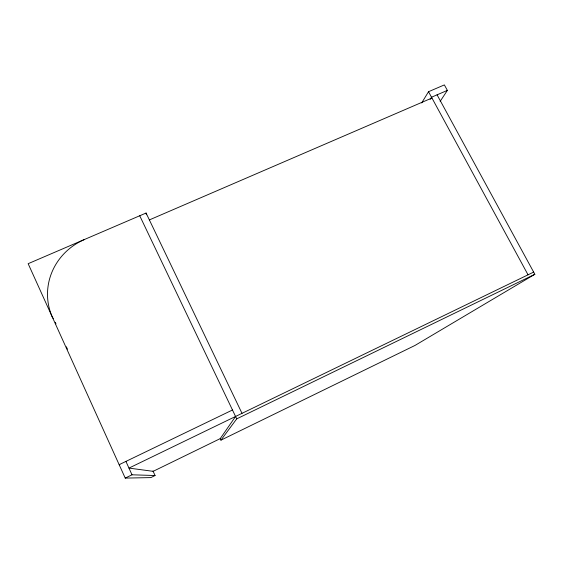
<?xml version="1.0" encoding="UTF-8"?>
<svg xmlns="http://www.w3.org/2000/svg" width="563" height="563" viewBox="0 0 563 563"><rect width="100%" height="100%" fill="white"/><g stroke="black" fill="none" stroke-linecap="round" stroke-linejoin="round"><path stroke-width="0.84" d="M421.68 102.938L428.52 91.713L444.362 84.907L447.367 90.39L440.146 101.389M430.125 99.454L431.518 97.223L447.367 90.39M533.661 272.098L128.962 468.092L153.143 471.33L220.217 438.626L235.573 416.465M220.217 438.626L220.935 440.153L236.72 418.872L534.85 274.287L437.078 94.83M534.85 274.287L414.973 345.457L220.935 440.153M152.974 470.957L155.071 475.531L150.849 477.6L125.232 478.093L28.15 263.688L146.077 213.032L242.013 413.348M125.232 478.093L132.009 474.799L155.071 475.531M232.484 409.998L119.159 464.672L119.799 464.778M149.371 219.915L431.948 98.011M53.337 318.454L52.542 317.567A61.416 58.883 -11.9 0 1 84.626 239.43M428.52 91.713L528.045 274.821M139.737 215.763L236.72 418.872M125.929 461.407L132.009 474.799M55.265 322.296L55.99 323.894M66.364 346.801L67.447 349.194M146.077 213.032L146.387 214.756"/></g></svg>
